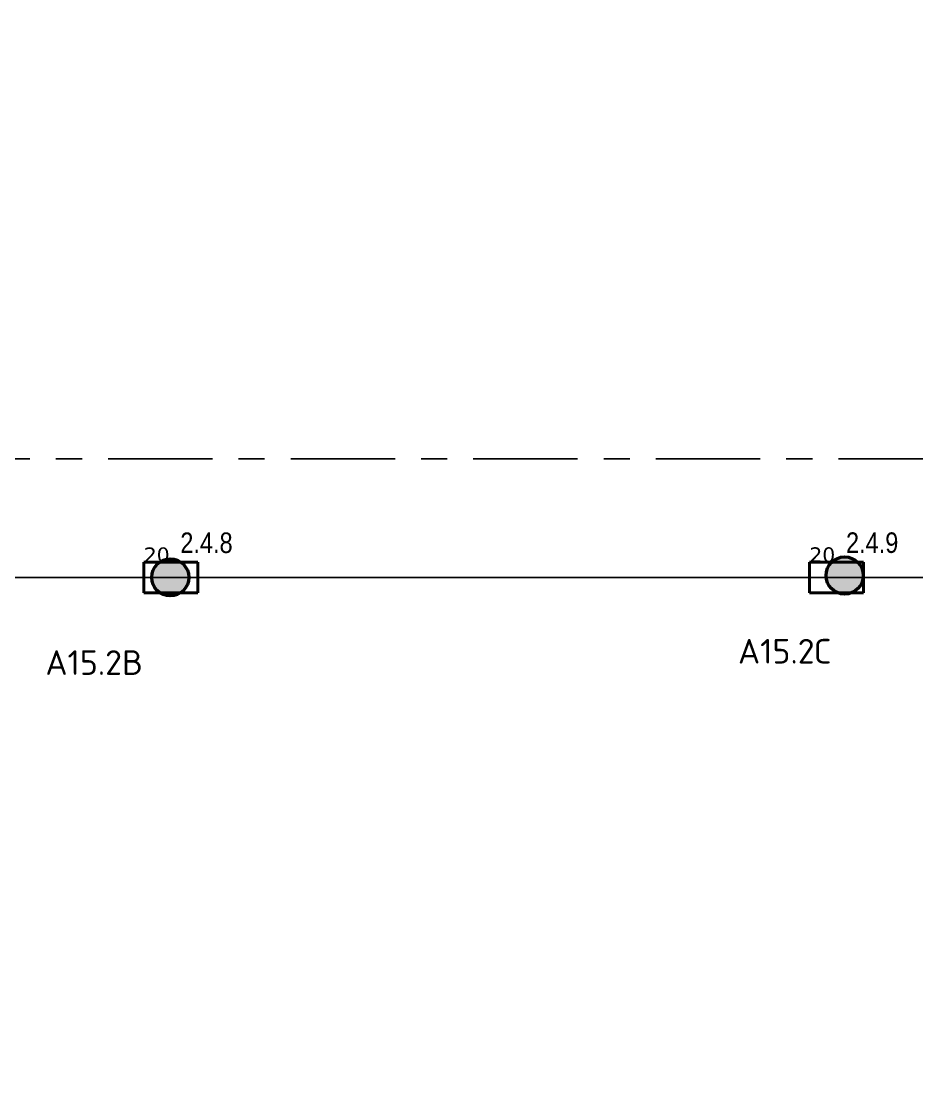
# Model space of a CAD drawing. Header units: millimetres. Extents: x -243740 to 150609, y -473655 to -165121.
# Drawn here: x -32059 to -21166, y -323047 to -309935 of the extents above; entities that cross this region are included whole.
import ezdxf
from ezdxf.enums import TextEntityAlignment as Align

# ---------------------------------------------------------------- set-up
doc = ezdxf.new("R2010")
doc.units = ezdxf.units.MM
doc.linetypes.add('Линия сетки', pattern=[22.225, 12.7, -3.175, 3.175, -3.175])
doc.layers.add('_Гр.ЩД-1А.5.9.I1.8', color=6, linetype='Continuous')
doc.layers.add('_освещение_dali', color=3, linetype='Continuous', lineweight=50)
doc.layers.add('DALLI', color=6, linetype='TRAY', lineweight=30)
doc.layers.add('сВЕтильники', color=7, linetype='Continuous', lineweight=40, true_color=0x600080)
doc.styles.add('ELine', font='txt.shx')
doc.styles.add('ISOCPEUR_1', font='isocpeur.ttf', dxfattribs={"height": 200})
doc.styles.get("Standard").update_dxf_attribs({"font": 'ARIALN.TTF'})
doc.styles.add('TableTextStyle', font='')
doc.styles.get('TableTextStyle').set_extended_font_data('VERDANA.TTF')
doc.linetypes.add('TRAY', pattern='A,12.119257,["_",ELine,S=4.5,R=90,X=0,Y=-1.555839],0.750382,["_",ELine,S=4.5,R=0,X=0,Y=-0.805849],1.314849,["_",ELine,S=4.5,R=0,X=0,Y=-0.805849],2.250029,["_",ELine,S=4.5,R=90,X=0,Y=-1.555839],13.565483', length=30)
doc.linetypes.add('Truba', pattern='A,3e-05,[4,MSH_7,S=1,R=0,X=0,Y=0],-3.022072', length=3.022102)

# ---------------------------------------------------------------- blocks, each defined once
blk = doc.blocks.new('dgdg')
at = {"layer": 'сВЕтильники', "lineweight": 40}
for points in [[(204069, 80548, 0), (204069, 80920, 0)], [(204069, 80920, 0), (204069, 80548, 0)], [(204069, 80920, 0), (204726, 80920, 0)], [(204726, 80920, 0), (204069, 80920, 0)], [(204726, 80920, 0), (204069, 80920, 0)], [(204069, 80920, 0), (204069, 80548, 0)], [(204069, 80548, 0), (204069, 80920, 0)], [(204069, 80920, 0), (204726, 80920, 0)], [(204726, 80920, 0), (204726, 80548, 0)], [(204726, 80548, 0), (204726, 80920, 0)], [(204726, 80548, 0), (204726, 80920, 0)], [(204726, 80920, 0), (204726, 80548, 0)], [(212171, 80548, 0), (212171, 80920, 0)], [(212171, 80920, 0), (212171, 80548, 0)], [(212171, 80920, 0), (212829, 80920, 0)], [(212829, 80920, 0), (212171, 80920, 0)], [(212829, 80920, 0), (212171, 80920, 0)], [(212171, 80920, 0), (212171, 80548, 0)], [(212171, 80548, 0), (212171, 80920, 0)], [(212171, 80920, 0), (212829, 80920, 0)], [(212829, 80920, 0), (212829, 80548, 0)], [(212829, 80548, 0), (212829, 80920, 0)], [(212829, 80548, 0), (212829, 80920, 0)], [(212829, 80920, 0), (212829, 80548, 0)], [(204726, 80548, 0), (204069, 80548, 0)], [(204069, 80548, 0), (204726, 80548, 0)], [(204069, 80548, 0), (204726, 80548, 0)], [(204726, 80548, 0), (204069, 80548, 0)], [(212829, 80548, 0), (212171, 80548, 0)], [(212171, 80548, 0), (212829, 80548, 0)], [(212171, 80548, 0), (212829, 80548, 0)], [(212829, 80548, 0), (212171, 80548, 0)]]:
    blk.add_polyline3d(points, dxfattribs=at)
at = {"layer": 'сВЕтильники', "style": 'ISOCPEUR_1'}
for s, p in [('А15.2С', (211302, 79685)), ('А15.2В', (202871, 79547))]:
    blk.add_text(s, height=300, dxfattribs=at).set_placement(p)
blk = doc.blocks.new('A$Cab2378fa')
at = {"lineweight": 25}
h = blk.add_hatch(color=0, dxfattribs=at)
h.paths.add_polyline_path([(162, -157, 0.442338), (148, 178), (0, 0)])
h.paths.add_polyline_path([(-142, -170), (0, 0), (-163, 158, 0.430096)])
at = {"lineweight": 25, "true_color": 0xfff5f5}
h = blk.add_hatch(color=7, dxfattribs=at)
h.dxf.hatch_style = 1
h.paths.add_polyline_path([(0, 0), (-142, -170, 0.174923), (3, -222, 0.197808), (162, -157)])
h.paths.add_polyline_path([(-163, 158), (0, 0), (148, 178, 0.175398), (3, 230, 0.209014)])
blk.add_circle((3, 4), 226)

msp = doc.modelspace()

# ---------------------------------------------------------------- linework, layer by layer
at = {"layer": '_Гр.ЩД-1А.5.9.I1.8', "ltscale": 100}
msp.add_lwpolyline([(-150052, -393665), (-150052, -384058), (-40908, -384058), (-40908, -348823), (-3613, -348802), (-3612, -340963), (-38668, -340932), (-38668, -332483), (-3612, -332483), (-3611, -324690), (-38668, -324690), (-38668, -316703), (-3611, -316705)], dxfattribs=at)
at = {"layer": 'DALLI', "color": 0, "linetype": 'Линия сетки', "lineweight": -3, "ltscale": 100}
msp.add_lwpolyline([(-39895, -315260), (-1334, -315260), (-1334, -350485), (-39895, -350485)], close=True, dxfattribs=at)

# ---------------------------------------------------------------- block references
at = {"layer": '_освещение_dali', "color": 5, "ltscale": 100}
for p in [(-30252, -316707), (-22043, -316684)]:
    msp.add_blockref('A$Cab2378fa', p, dxfattribs=at)
at = {"layer": 'Defpoints', "linetype": 'Truba'}
msp.add_blockref('dgdg', (-234640, -397437), dxfattribs=at)

# ---------------------------------------------------------------- texts
at = {"layer": '_Гр.ЩД-1А.5.9.I1.8', "ltscale": 100}
for s, p in [('2.4.8', (-29808, -316481)), ('2.4.9', (-21705, -316480))]:
    msp.add_text(s, height=250, dxfattribs=at).set_placement(p, align=Align.BOTTOM_CENTER)
at = {"layer": '_освещение_dali', "color": 31, "true_color": 0xf8ce8b, "style": 'TableTextStyle'}
for p in [(-30571, -316518), (-22469, -316517)]:
    msp.add_text('20', height=180, dxfattribs=at).set_placement(p)

doc.saveas('drawing.dxf')
